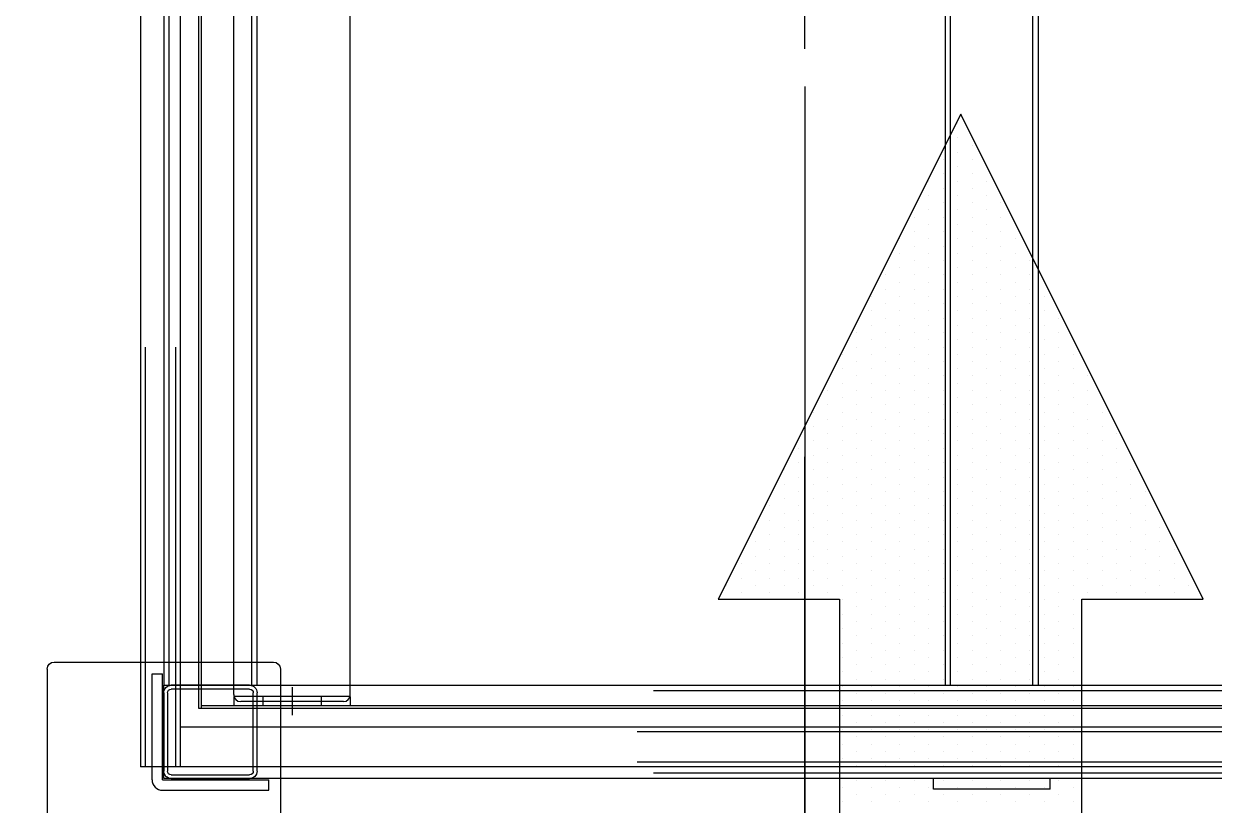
# Model space of a CAD drawing. Header units: millimetres. Extents: x 10462777 to 22643323, y 453826 to 1389191.
# Drawn here: x 11279376 to 11279886, y 584518 to 584853 of the extents above; entities that cross this region are included whole.
import ezdxf

# ---------------------------------------------------------------- set-up
doc = ezdxf.new("R2010")
doc.units = ezdxf.units.MM
doc.header["$LTSCALE"] = 200
doc.header["$MEASUREMENT"] = 0
for name, pattern in [('CENTER2', [1.125, 0.75, -0.125, 0.125, -0.125]), ('HIDDEN', [3.75, 2.5, -1.25]), ('PHANTOM', [2.5, 1.25, -0.25, 0.25, -0.25, 0.25, -0.25])]:
    doc.linetypes.add(name, pattern=pattern)
doc.layers.get('0').update_dxf_attribs({"linetype": 'CONTINUOUS'})
for name, color, linetype in [('4', 4, 'CONTINUOUS'), ('CL', 3, 'CONTINUOUS'), ('DV1_DEFAULT', 7, 'CONTINUOUS'), ('FRAME 050', 6, 'CONTINUOUS'), ('HIDDEN', 7, 'HIDDEN'), ('HL', 2, 'HIDDEN')]:
    doc.layers.add(name, color=color, linetype=linetype)
doc.layers.add('LAYOUT', color=8, linetype='CONTINUOUS', lineweight=25)

# ---------------------------------------------------------------- blocks, each defined once
blk = doc.blocks.new('A$C1068013E')
for p, q in [((0, 0), (-34.66, -69.32)), ((34.66, -69.32), (0, 0)), ((-34.66, -69.32), (-17.33, -69.32)), ((-17.33, -69.32), (-17.33, -115.53)), ((17.33, -115.53), (17.33, -69.32)), ((17.33, -69.32), (34.66, -69.32))]:
    blk.add_line(p, q)
at = {"color": 3}
for p, q in [((-0.44, -1.31), (-0.44, -1.31)), ((-0.44, -3.37), (-0.44, -3.37)), ((1.63, -4.4), (1.63, -4.4)), ((-2.5, -6.46), (-2.5, -6.46)), ((-0.44, -5.43), (-0.44, -5.43)), ((1.63, -6.46), (1.63, -6.46)), ((-0.44, -7.5), (-0.44, -7.5)), ((3.69, -7.5), (3.69, -7.5)), ((-4.56, -9.56), (-4.56, -9.56)), ((-2.5, -8.53), (-2.5, -8.53)), ((-0.44, -9.56), (-0.44, -9.56)), ((1.63, -8.53), (1.63, -8.53)), ((3.69, -9.56), (3.69, -9.56)), ((-4.56, -11.62), (-4.56, -11.62)), ((-2.5, -10.59), (-2.5, -10.59)), ((-0.44, -11.62), (-0.44, -11.62)), ((1.63, -10.59), (1.63, -10.59)), ((3.69, -11.62), (3.69, -11.62)), ((-2.5, -12.66), (-2.5, -12.66)), ((1.63, -12.66), (1.63, -12.66)), ((5.75, -12.66), (5.75, -12.66)), ((-6.63, -14.72), (-6.63, -14.72)), ((-4.56, -13.69), (-4.56, -13.69)), ((-2.5, -14.72), (-2.5, -14.72)), ((-0.44, -13.69), (-0.44, -13.69)), ((1.63, -14.72), (1.63, -14.72)), ((3.69, -13.69), (3.69, -13.69)), ((5.75, -14.72), (5.75, -14.72)), ((-6.63, -16.78), (-6.63, -16.78)), ((-4.56, -15.75), (-4.56, -15.75)), ((-2.5, -16.78), (-2.5, -16.78)), ((-0.44, -15.75), (-0.44, -15.75)), ((1.63, -16.78), (1.63, -16.78)), ((3.69, -15.75), (3.69, -15.75)), ((5.75, -16.78), (5.75, -16.78)), ((7.82, -15.75), (7.82, -15.75)), ((-8.69, -17.82), (-8.69, -17.82)), ((-4.56, -17.82), (-4.56, -17.82)), ((-0.44, -17.82), (-0.44, -17.82)), ((3.69, -17.82), (3.69, -17.82)), ((7.82, -17.82), (7.82, -17.82)), ((-8.69, -19.88), (-8.69, -19.88)), ((-6.63, -18.85), (-6.63, -18.85)), ((-4.56, -19.88), (-4.56, -19.88)), ((-2.5, -18.85), (-2.5, -18.85)), ((-0.44, -19.88), (-0.44, -19.88)), ((1.63, -18.85), (1.63, -18.85)), ((3.69, -19.88), (3.69, -19.88)), ((5.75, -18.85), (5.75, -18.85)), ((7.82, -19.88), (7.82, -19.88)), ((-8.69, -21.94), (-8.69, -21.94)), ((-6.63, -20.91), (-6.63, -20.91)), ((-4.56, -21.94), (-4.56, -21.94)), ((-2.5, -20.91), (-2.5, -20.91)), ((-0.44, -21.94), (-0.44, -21.94)), ((1.63, -20.91), (1.63, -20.91)), ((3.69, -21.94), (3.69, -21.94)), ((5.75, -20.91), (5.75, -20.91)), ((7.82, -21.94), (7.82, -21.94)), ((9.88, -20.91), (9.88, -20.91)), ((-10.76, -22.97), (-10.76, -22.97)), ((-6.63, -22.97), (-6.63, -22.97)), ((-2.5, -22.97), (-2.5, -22.97)), ((1.63, -22.97), (1.63, -22.97)), ((5.75, -22.97), (5.75, -22.97)), ((9.88, -22.97), (9.88, -22.97)), ((-10.76, -25.04), (-10.76, -25.04)), ((-8.69, -24.01), (-8.69, -24.01)), ((-6.63, -25.04), (-6.63, -25.04)), ((-4.56, -24.01), (-4.56, -24.01)), ((-2.5, -25.04), (-2.5, -25.04)), ((-0.44, -24.01), (-0.44, -24.01)), ((1.63, -25.04), (1.63, -25.04)), ((3.69, -24.01), (3.69, -24.01)), ((5.75, -25.04), (5.75, -25.04)), ((7.82, -24.01), (7.82, -24.01)), ((9.88, -25.04), (9.88, -25.04)), ((11.95, -24.01), (11.95, -24.01)), ((-12.82, -26.07), (-12.82, -26.07)), ((-10.76, -27.1), (-10.76, -27.1)), ((-8.69, -26.07), (-8.69, -26.07)), ((-6.63, -27.1), (-6.63, -27.1)), ((-4.56, -26.07), (-4.56, -26.07)), ((-2.5, -27.1), (-2.5, -27.1)), ((-0.44, -26.07), (-0.44, -26.07)), ((1.63, -27.1), (1.63, -27.1)), ((3.69, -26.07), (3.69, -26.07)), ((5.75, -27.1), (5.75, -27.1)), ((7.82, -26.07), (7.82, -26.07)), ((9.88, -27.1), (9.88, -27.1)), ((11.95, -26.07), (11.95, -26.07)), ((-12.82, -28.13), (-12.82, -28.13)), ((-8.69, -28.13), (-8.69, -28.13)), ((-4.56, -28.13), (-4.56, -28.13)), ((-0.44, -28.13), (-0.44, -28.13)), ((3.69, -28.13), (3.69, -28.13)), ((7.82, -28.13), (7.82, -28.13)), ((11.95, -28.13), (11.95, -28.13)), ((-12.82, -30.2), (-12.82, -30.2)), ((-10.76, -29.17), (-10.76, -29.17)), ((-8.69, -30.2), (-8.69, -30.2)), ((-6.63, -29.17), (-6.63, -29.17)), ((-4.56, -30.2), (-4.56, -30.2)), ((-2.5, -29.17), (-2.5, -29.17)), ((-0.44, -30.2), (-0.44, -30.2)), ((1.63, -29.17), (1.63, -29.17)), ((3.69, -30.2), (3.69, -30.2)), ((5.75, -29.17), (5.75, -29.17)), ((7.82, -30.2), (7.82, -30.2)), ((9.88, -29.17), (9.88, -29.17)), ((11.95, -30.2), (11.95, -30.2)), ((14.01, -29.17), (14.01, -29.17)), ((-14.88, -31.23), (-14.88, -31.23)), ((-12.82, -32.26), (-12.82, -32.26)), ((-10.76, -31.23), (-10.76, -31.23)), ((-8.69, -32.26), (-8.69, -32.26)), ((-6.63, -31.23), (-6.63, -31.23)), ((-4.56, -32.26), (-4.56, -32.26)), ((-2.5, -31.23), (-2.5, -31.23)), ((-0.44, -32.26), (-0.44, -32.26)), ((1.63, -31.23), (1.63, -31.23)), ((3.69, -32.26), (3.69, -32.26)), ((5.75, -31.23), (5.75, -31.23)), ((7.82, -32.26), (7.82, -32.26)), ((9.88, -31.23), (9.88, -31.23)), ((11.95, -32.26), (11.95, -32.26)), ((14.01, -31.23), (14.01, -31.23)), ((16.07, -32.26), (16.07, -32.26)), ((-14.88, -33.29), (-14.88, -33.29)), ((-10.76, -33.29), (-10.76, -33.29)), ((-6.63, -33.29), (-6.63, -33.29)), ((-2.5, -33.29), (-2.5, -33.29)), ((1.63, -33.29), (1.63, -33.29)), ((5.75, -33.29), (5.75, -33.29)), ((9.88, -33.29), (9.88, -33.29)), ((14.01, -33.29), (14.01, -33.29)), ((-16.95, -34.33), (-16.95, -34.33)), ((-14.88, -35.36), (-14.88, -35.36)), ((-12.82, -34.33), (-12.82, -34.33)), ((-10.76, -35.36), (-10.76, -35.36)), ((-8.69, -34.33), (-8.69, -34.33)), ((-6.63, -35.36), (-6.63, -35.36)), ((-4.56, -34.33), (-4.56, -34.33)), ((-2.5, -35.36), (-2.5, -35.36)), ((-0.44, -34.33), (-0.44, -34.33)), ((1.63, -35.36), (1.63, -35.36)), ((3.69, -34.33), (3.69, -34.33)), ((5.75, -35.36), (5.75, -35.36)), ((7.82, -34.33), (7.82, -34.33)), ((9.88, -35.36), (9.88, -35.36)), ((11.95, -34.33), (11.95, -34.33)), ((14.01, -35.36), (14.01, -35.36)), ((16.07, -34.33), (16.07, -34.33)), ((-16.95, -36.39), (-16.95, -36.39)), ((-14.88, -37.42), (-14.88, -37.42)), ((-12.82, -36.39), (-12.82, -36.39)), ((-10.76, -37.42), (-10.76, -37.42)), ((-8.69, -36.39), (-8.69, -36.39)), ((-6.63, -37.42), (-6.63, -37.42)), ((-4.56, -36.39), (-4.56, -36.39)), ((-2.5, -37.42), (-2.5, -37.42)), ((-0.44, -36.39), (-0.44, -36.39)), ((1.63, -37.42), (1.63, -37.42)), ((3.69, -36.39), (3.69, -36.39)), ((5.75, -37.42), (5.75, -37.42)), ((7.82, -36.39), (7.82, -36.39)), ((9.88, -37.42), (9.88, -37.42)), ((11.95, -36.39), (11.95, -36.39)), ((14.01, -37.42), (14.01, -37.42)), ((16.07, -36.39), (16.07, -36.39)), ((18.14, -37.42), (18.14, -37.42)), ((-16.95, -38.45), (-16.95, -38.45)), ((-12.82, -38.45), (-12.82, -38.45)), ((-8.69, -38.45), (-8.69, -38.45)), ((-4.56, -38.45), (-4.56, -38.45)), ((-0.44, -38.45), (-0.44, -38.45)), ((3.69, -38.45), (3.69, -38.45)), ((7.82, -38.45), (7.82, -38.45)), ((11.95, -38.45), (11.95, -38.45)), ((16.07, -38.45), (16.07, -38.45)), ((-19.01, -39.48), (-19.01, -39.48)), ((-16.95, -40.52), (-16.95, -40.52)), ((-14.88, -39.48), (-14.88, -39.48)), ((-12.82, -40.52), (-12.82, -40.52)), ((-10.76, -39.48), (-10.76, -39.48)), ((-8.69, -40.52), (-8.69, -40.52)), ((-6.63, -39.48), (-6.63, -39.48)), ((-4.56, -40.52), (-4.56, -40.52)), ((-2.5, -39.48), (-2.5, -39.48)), ((-0.44, -40.52), (-0.44, -40.52)), ((1.63, -39.48), (1.63, -39.48)), ((3.69, -40.52), (3.69, -40.52)), ((5.75, -39.48), (5.75, -39.48)), ((7.82, -40.52), (7.82, -40.52)), ((9.88, -39.48), (9.88, -39.48)), ((11.95, -40.52), (11.95, -40.52)), ((14.01, -39.48), (14.01, -39.48)), ((16.07, -40.52), (16.07, -40.52)), ((18.14, -39.48), (18.14, -39.48)), ((20.2, -40.52), (20.2, -40.52)), ((-19.01, -41.55), (-19.01, -41.55)), ((-14.88, -41.55), (-14.88, -41.55)), ((-10.76, -41.55), (-10.76, -41.55)), ((-6.63, -41.55), (-6.63, -41.55)), ((-2.5, -41.55), (-2.5, -41.55)), ((1.63, -41.55), (1.63, -41.55)), ((5.75, -41.55), (5.75, -41.55)), ((9.88, -41.55), (9.88, -41.55)), ((14.01, -41.55), (14.01, -41.55)), ((18.14, -41.55), (18.14, -41.55)), ((-21.07, -42.58), (-21.07, -42.58)), ((-19.01, -43.61), (-19.01, -43.61)), ((-16.95, -42.58), (-16.95, -42.58)), ((-14.88, -43.61), (-14.88, -43.61)), ((-12.82, -42.58), (-12.82, -42.58)), ((-10.76, -43.61), (-10.76, -43.61)), ((-8.69, -42.58), (-8.69, -42.58)), ((-6.63, -43.61), (-6.63, -43.61)), ((-4.56, -42.58), (-4.56, -42.58)), ((-2.5, -43.61), (-2.5, -43.61)), ((-0.44, -42.58), (-0.44, -42.58)), ((1.63, -43.61), (1.63, -43.61)), ((3.69, -42.58), (3.69, -42.58)), ((5.75, -43.61), (5.75, -43.61)), ((7.82, -42.58), (7.82, -42.58)), ((9.88, -43.61), (9.88, -43.61)), ((11.95, -42.58), (11.95, -42.58)), ((14.01, -43.61), (14.01, -43.61)), ((16.07, -42.58), (16.07, -42.58)), ((18.14, -43.61), (18.14, -43.61)), ((20.2, -42.58), (20.2, -42.58)), ((-21.07, -44.64), (-21.07, -44.64)), ((-19.01, -45.68), (-19.01, -45.68)), ((-16.95, -44.64), (-16.95, -44.64)), ((-14.88, -45.68), (-14.88, -45.68)), ((-12.82, -44.64), (-12.82, -44.64)), ((-10.76, -45.68), (-10.76, -45.68)), ((-8.69, -44.64), (-8.69, -44.64)), ((-6.63, -45.68), (-6.63, -45.68)), ((-4.56, -44.64), (-4.56, -44.64)), ((-2.5, -45.68), (-2.5, -45.68)), ((-0.44, -44.64), (-0.44, -44.64)), ((1.63, -45.68), (1.63, -45.68)), ((3.69, -44.64), (3.69, -44.64)), ((5.75, -45.68), (5.75, -45.68)), ((7.82, -44.64), (7.82, -44.64)), ((9.88, -45.68), (9.88, -45.68)), ((11.95, -44.64), (11.95, -44.64)), ((14.01, -45.68), (14.01, -45.68)), ((16.07, -44.64), (16.07, -44.64)), ((18.14, -45.68), (18.14, -45.68)), ((20.2, -44.64), (20.2, -44.64)), ((22.26, -45.68), (22.26, -45.68)), ((-21.07, -46.71), (-21.07, -46.71)), ((-16.95, -46.71), (-16.95, -46.71)), ((-12.82, -46.71), (-12.82, -46.71)), ((-8.69, -46.71), (-8.69, -46.71)), ((-4.56, -46.71), (-4.56, -46.71)), ((-0.44, -46.71), (-0.44, -46.71)), ((3.69, -46.71), (3.69, -46.71)), ((7.82, -46.71), (7.82, -46.71)), ((11.95, -46.71), (11.95, -46.71)), ((16.07, -46.71), (16.07, -46.71)), ((20.2, -46.71), (20.2, -46.71)), ((-23.14, -47.74), (-23.14, -47.74)), ((-21.07, -48.77), (-21.07, -48.77)), ((-19.01, -47.74), (-19.01, -47.74)), ((-16.95, -48.77), (-16.95, -48.77)), ((-14.88, -47.74), (-14.88, -47.74)), ((-12.82, -48.77), (-12.82, -48.77)), ((-10.76, -47.74), (-10.76, -47.74)), ((-8.69, -48.77), (-8.69, -48.77)), ((-6.63, -47.74), (-6.63, -47.74)), ((-4.56, -48.77), (-4.56, -48.77)), ((-2.5, -47.74), (-2.5, -47.74)), ((-0.44, -48.77), (-0.44, -48.77)), ((1.63, -47.74), (1.63, -47.74)), ((3.69, -48.77), (3.69, -48.77)), ((5.75, -47.74), (5.75, -47.74)), ((7.82, -48.77), (7.82, -48.77)), ((9.88, -47.74), (9.88, -47.74)), ((11.95, -48.77), (11.95, -48.77)), ((14.01, -47.74), (14.01, -47.74)), ((16.07, -48.77), (16.07, -48.77)), ((18.14, -47.74), (18.14, -47.74)), ((20.2, -48.77), (20.2, -48.77)), ((22.26, -47.74), (22.26, -47.74)), ((24.33, -48.77), (24.33, -48.77)), ((-25.2, -50.84), (-25.2, -50.84)), ((-23.14, -49.8), (-23.14, -49.8)), ((-21.07, -50.84), (-21.07, -50.84)), ((-19.01, -49.8), (-19.01, -49.8)), ((-16.95, -50.84), (-16.95, -50.84)), ((-14.88, -49.8), (-14.88, -49.8)), ((-12.82, -50.84), (-12.82, -50.84)), ((-10.76, -49.8), (-10.76, -49.8)), ((-8.69, -50.84), (-8.69, -50.84)), ((-6.63, -49.8), (-6.63, -49.8)), ((-4.56, -50.84), (-4.56, -50.84)), ((-2.5, -49.8), (-2.5, -49.8)), ((-0.44, -50.84), (-0.44, -50.84)), ((1.63, -49.8), (1.63, -49.8)), ((3.69, -50.84), (3.69, -50.84)), ((5.75, -49.8), (5.75, -49.8)), ((7.82, -50.84), (7.82, -50.84)), ((9.88, -49.8), (9.88, -49.8)), ((11.95, -50.84), (11.95, -50.84)), ((14.01, -49.8), (14.01, -49.8)), ((16.07, -50.84), (16.07, -50.84)), ((18.14, -49.8), (18.14, -49.8)), ((20.2, -50.84), (20.2, -50.84)), ((22.26, -49.8), (22.26, -49.8)), ((24.33, -50.84), (24.33, -50.84)), ((-23.14, -51.87), (-23.14, -51.87)), ((-19.01, -51.87), (-19.01, -51.87)), ((-14.88, -51.87), (-14.88, -51.87)), ((-10.76, -51.87), (-10.76, -51.87)), ((-6.63, -51.87), (-6.63, -51.87)), ((-2.5, -51.87), (-2.5, -51.87)), ((1.63, -51.87), (1.63, -51.87)), ((5.75, -51.87), (5.75, -51.87)), ((9.88, -51.87), (9.88, -51.87)), ((14.01, -51.87), (14.01, -51.87)), ((18.14, -51.87), (18.14, -51.87)), ((22.26, -51.87), (22.26, -51.87)), ((-25.2, -52.9), (-25.2, -52.9)), ((-23.14, -53.93), (-23.14, -53.93)), ((-21.07, -52.9), (-21.07, -52.9)), ((-19.01, -53.93), (-19.01, -53.93)), ((-16.95, -52.9), (-16.95, -52.9)), ((-14.88, -53.93), (-14.88, -53.93)), ((-12.82, -52.9), (-12.82, -52.9)), ((-10.76, -53.93), (-10.76, -53.93)), ((-8.69, -52.9), (-8.69, -52.9)), ((-6.63, -53.93), (-6.63, -53.93)), ((-4.56, -52.9), (-4.56, -52.9)), ((-2.5, -53.93), (-2.5, -53.93)), ((-0.44, -52.9), (-0.44, -52.9)), ((1.63, -53.93), (1.63, -53.93)), ((3.69, -52.9), (3.69, -52.9)), ((5.75, -53.93), (5.75, -53.93)), ((7.82, -52.9), (7.82, -52.9)), ((9.88, -53.93), (9.88, -53.93)), ((11.95, -52.9), (11.95, -52.9)), ((14.01, -53.93), (14.01, -53.93)), ((16.07, -52.9), (16.07, -52.9)), ((18.14, -53.93), (18.14, -53.93)), ((20.2, -52.9), (20.2, -52.9)), ((22.26, -53.93), (22.26, -53.93)), ((24.33, -52.9), (24.33, -52.9)), ((26.39, -53.93), (26.39, -53.93)), ((-27.27, -55.99), (-27.27, -55.99)), ((-25.2, -54.96), (-25.2, -54.96)), ((-23.14, -55.99), (-23.14, -55.99)), ((-21.07, -54.96), (-21.07, -54.96)), ((-19.01, -55.99), (-19.01, -55.99)), ((-16.95, -54.96), (-16.95, -54.96)), ((-14.88, -55.99), (-14.88, -55.99)), ((-12.82, -54.96), (-12.82, -54.96)), ((-10.76, -55.99), (-10.76, -55.99)), ((-8.69, -54.96), (-8.69, -54.96)), ((-6.63, -55.99), (-6.63, -55.99)), ((-4.56, -54.96), (-4.56, -54.96)), ((-2.5, -55.99), (-2.5, -55.99)), ((-0.44, -54.96), (-0.44, -54.96)), ((1.63, -55.99), (1.63, -55.99)), ((3.69, -54.96), (3.69, -54.96)), ((5.75, -55.99), (5.75, -55.99)), ((7.82, -54.96), (7.82, -54.96)), ((9.88, -55.99), (9.88, -55.99)), ((11.95, -54.96), (11.95, -54.96)), ((14.01, -55.99), (14.01, -55.99)), ((16.07, -54.96), (16.07, -54.96)), ((18.14, -55.99), (18.14, -55.99)), ((20.2, -54.96), (20.2, -54.96)), ((22.26, -55.99), (22.26, -55.99)), ((24.33, -54.96), (24.33, -54.96)), ((26.39, -55.99), (26.39, -55.99)), ((-25.2, -57.03), (-25.2, -57.03)), ((-21.07, -57.03), (-21.07, -57.03)), ((-16.95, -57.03), (-16.95, -57.03)), ((-12.82, -57.03), (-12.82, -57.03)), ((-8.69, -57.03), (-8.69, -57.03)), ((-4.56, -57.03), (-4.56, -57.03)), ((-0.44, -57.03), (-0.44, -57.03)), ((3.69, -57.03), (3.69, -57.03)), ((7.82, -57.03), (7.82, -57.03)), ((11.95, -57.03), (11.95, -57.03)), ((16.07, -57.03), (16.07, -57.03)), ((20.2, -57.03), (20.2, -57.03)), ((24.33, -57.03), (24.33, -57.03)), ((28.46, -57.03), (28.46, -57.03)), ((-29.33, -59.09), (-29.33, -59.09)), ((-27.27, -58.06), (-27.27, -58.06)), ((-25.2, -59.09), (-25.2, -59.09)), ((-23.14, -58.06), (-23.14, -58.06)), ((-21.07, -59.09), (-21.07, -59.09)), ((-19.01, -58.06), (-19.01, -58.06)), ((-16.95, -59.09), (-16.95, -59.09)), ((-14.88, -58.06), (-14.88, -58.06)), ((-12.82, -59.09), (-12.82, -59.09)), ((-10.76, -58.06), (-10.76, -58.06)), ((-8.69, -59.09), (-8.69, -59.09)), ((-6.63, -58.06), (-6.63, -58.06)), ((-4.56, -59.09), (-4.56, -59.09)), ((-2.5, -58.06), (-2.5, -58.06)), ((-0.44, -59.09), (-0.44, -59.09)), ((1.63, -58.06), (1.63, -58.06)), ((3.69, -59.09), (3.69, -59.09)), ((5.75, -58.06), (5.75, -58.06)), ((7.82, -59.09), (7.82, -59.09)), ((9.88, -58.06), (9.88, -58.06)), ((11.95, -59.09), (11.95, -59.09)), ((14.01, -58.06), (14.01, -58.06)), ((16.07, -59.09), (16.07, -59.09)), ((18.14, -58.06), (18.14, -58.06)), ((20.2, -59.09), (20.2, -59.09)), ((22.26, -58.06), (22.26, -58.06)), ((24.33, -59.09), (24.33, -59.09)), ((26.39, -58.06), (26.39, -58.06)), ((28.46, -59.09), (28.46, -59.09)), ((-29.33, -61.15), (-29.33, -61.15)), ((-27.27, -60.12), (-27.27, -60.12)), ((-25.2, -61.15), (-25.2, -61.15)), ((-23.14, -60.12), (-23.14, -60.12)), ((-21.07, -61.15), (-21.07, -61.15)), ((-19.01, -60.12), (-19.01, -60.12)), ((-16.95, -61.15), (-16.95, -61.15)), ((-14.88, -60.12), (-14.88, -60.12)), ((-12.82, -61.15), (-12.82, -61.15)), ((-10.76, -60.12), (-10.76, -60.12)), ((-8.69, -61.15), (-8.69, -61.15)), ((-6.63, -60.12), (-6.63, -60.12)), ((-4.56, -61.15), (-4.56, -61.15)), ((-2.5, -60.12), (-2.5, -60.12)), ((-0.44, -61.15), (-0.44, -61.15)), ((1.63, -60.12), (1.63, -60.12)), ((3.69, -61.15), (3.69, -61.15)), ((5.75, -60.12), (5.75, -60.12)), ((7.82, -61.15), (7.82, -61.15)), ((9.88, -60.12), (9.88, -60.12)), ((11.95, -61.15), (11.95, -61.15)), ((14.01, -60.12), (14.01, -60.12)), ((16.07, -61.15), (16.07, -61.15)), ((18.14, -60.12), (18.14, -60.12)), ((20.2, -61.15), (20.2, -61.15)), ((22.26, -60.12), (22.26, -60.12)), ((24.33, -61.15), (24.33, -61.15)), ((26.39, -60.12), (26.39, -60.12)), ((28.46, -61.15), (28.46, -61.15)), ((-27.27, -62.19), (-27.27, -62.19)), ((-23.14, -62.19), (-23.14, -62.19)), ((-19.01, -62.19), (-19.01, -62.19)), ((-14.88, -62.19), (-14.88, -62.19)), ((-10.76, -62.19), (-10.76, -62.19)), ((-6.63, -62.19), (-6.63, -62.19)), ((-2.5, -62.19), (-2.5, -62.19)), ((1.63, -62.19), (1.63, -62.19)), ((5.75, -62.19), (5.75, -62.19)), ((9.88, -62.19), (9.88, -62.19)), ((14.01, -62.19), (14.01, -62.19)), ((18.14, -62.19), (18.14, -62.19)), ((22.26, -62.19), (22.26, -62.19)), ((26.39, -62.19), (26.39, -62.19)), ((30.52, -62.19), (30.52, -62.19)), ((-31.39, -64.25), (-31.39, -64.25)), ((-29.33, -63.22), (-29.33, -63.22)), ((-27.27, -64.25), (-27.27, -64.25)), ((-25.2, -63.22), (-25.2, -63.22)), ((-23.14, -64.25), (-23.14, -64.25)), ((-21.07, -63.22), (-21.07, -63.22)), ((-19.01, -64.25), (-19.01, -64.25)), ((-16.95, -63.22), (-16.95, -63.22)), ((-14.88, -64.25), (-14.88, -64.25)), ((-12.82, -63.22), (-12.82, -63.22)), ((-10.76, -64.25), (-10.76, -64.25)), ((-8.69, -63.22), (-8.69, -63.22)), ((-6.63, -64.25), (-6.63, -64.25)), ((-4.56, -63.22), (-4.56, -63.22)), ((-2.5, -64.25), (-2.5, -64.25)), ((-0.44, -63.22), (-0.44, -63.22)), ((1.63, -64.25), (1.63, -64.25)), ((3.69, -63.22), (3.69, -63.22)), ((5.75, -64.25), (5.75, -64.25)), ((7.82, -63.22), (7.82, -63.22)), ((9.88, -64.25), (9.88, -64.25)), ((11.95, -63.22), (11.95, -63.22)), ((14.01, -64.25), (14.01, -64.25)), ((16.07, -63.22), (16.07, -63.22)), ((18.14, -64.25), (18.14, -64.25)), ((20.2, -63.22), (20.2, -63.22)), ((22.26, -64.25), (22.26, -64.25)), ((24.33, -63.22), (24.33, -63.22)), ((26.39, -64.25), (26.39, -64.25)), ((28.46, -63.22), (28.46, -63.22)), ((30.52, -64.25), (30.52, -64.25)), ((-31.39, -66.31), (-31.39, -66.31)), ((-29.33, -65.28), (-29.33, -65.28)), ((-27.27, -66.31), (-27.27, -66.31)), ((-25.2, -65.28), (-25.2, -65.28)), ((-23.14, -66.31), (-23.14, -66.31)), ((-21.07, -65.28), (-21.07, -65.28)), ((-19.01, -66.31), (-19.01, -66.31)), ((-16.95, -65.28), (-16.95, -65.28)), ((-14.88, -66.31), (-14.88, -66.31)), ((-12.82, -65.28), (-12.82, -65.28)), ((-10.76, -66.31), (-10.76, -66.31)), ((-8.69, -65.28), (-8.69, -65.28)), ((-6.63, -66.31), (-6.63, -66.31)), ((-4.56, -65.28), (-4.56, -65.28)), ((-2.5, -66.31), (-2.5, -66.31)), ((-0.44, -65.28), (-0.44, -65.28)), ((1.63, -66.31), (1.63, -66.31)), ((3.69, -65.28), (3.69, -65.28)), ((5.75, -66.31), (5.75, -66.31)), ((7.82, -65.28), (7.82, -65.28)), ((9.88, -66.31), (9.88, -66.31)), ((11.95, -65.28), (11.95, -65.28)), ((14.01, -66.31), (14.01, -66.31)), ((16.07, -65.28), (16.07, -65.28)), ((18.14, -66.31), (18.14, -66.31)), ((20.2, -65.28), (20.2, -65.28)), ((22.26, -66.31), (22.26, -66.31)), ((24.33, -65.28), (24.33, -65.28)), ((26.39, -66.31), (26.39, -66.31)), ((28.46, -65.28), (28.46, -65.28)), ((30.52, -66.31), (30.52, -66.31)), ((32.58, -65.28), (32.58, -65.28)), ((-33.46, -67.35), (-33.46, -67.35)), ((-29.33, -67.35), (-29.33, -67.35)), ((-25.2, -67.35), (-25.2, -67.35)), ((-21.07, -67.35), (-21.07, -67.35)), ((-16.95, -67.35), (-16.95, -67.35)), ((-12.82, -67.35), (-12.82, -67.35)), ((-8.69, -67.35), (-8.69, -67.35)), ((-4.56, -67.35), (-4.56, -67.35)), ((-0.44, -67.35), (-0.44, -67.35)), ((3.69, -67.35), (3.69, -67.35)), ((7.82, -67.35), (7.82, -67.35)), ((11.95, -67.35), (11.95, -67.35)), ((16.07, -67.35), (16.07, -67.35)), ((20.2, -67.35), (20.2, -67.35)), ((24.33, -67.35), (24.33, -67.35)), ((28.46, -67.35), (28.46, -67.35)), ((32.58, -67.35), (32.58, -67.35)), ((-31.39, -68.38), (-31.39, -68.38)), ((-27.27, -68.38), (-27.27, -68.38)), ((-23.14, -68.38), (-23.14, -68.38)), ((-19.01, -68.38), (-19.01, -68.38)), ((-16.95, -69.41), (-16.95, -69.41)), ((-14.88, -68.38), (-14.88, -68.38)), ((-12.82, -69.41), (-12.82, -69.41)), ((-10.76, -68.38), (-10.76, -68.38)), ((-8.69, -69.41), (-8.69, -69.41)), ((-6.63, -68.38), (-6.63, -68.38)), ((-4.56, -69.41), (-4.56, -69.41)), ((-2.5, -68.38), (-2.5, -68.38)), ((-0.44, -69.41), (-0.44, -69.41)), ((1.63, -68.38), (1.63, -68.38)), ((3.69, -69.41), (3.69, -69.41)), ((5.75, -68.38), (5.75, -68.38)), ((7.82, -69.41), (7.82, -69.41)), ((9.88, -68.38), (9.88, -68.38)), ((11.95, -69.41), (11.95, -69.41)), ((14.01, -68.38), (14.01, -68.38)), ((16.07, -69.41), (16.07, -69.41)), ((18.14, -68.38), (18.14, -68.38)), ((22.26, -68.38), (22.26, -68.38)), ((26.39, -68.38), (26.39, -68.38)), ((30.52, -68.38), (30.52, -68.38)), ((-14.88, -70.44), (-14.88, -70.44)), ((-10.76, -70.44), (-10.76, -70.44)), ((-6.63, -70.44), (-6.63, -70.44)), ((-2.5, -70.44), (-2.5, -70.44)), ((1.63, -70.44), (1.63, -70.44)), ((5.75, -70.44), (5.75, -70.44)), ((9.88, -70.44), (9.88, -70.44)), ((14.01, -70.44), (14.01, -70.44)), ((-16.95, -71.47), (-16.95, -71.47)), ((-14.88, -72.5), (-14.88, -72.5)), ((-12.82, -71.47), (-12.82, -71.47)), ((-10.76, -72.5), (-10.76, -72.5)), ((-8.69, -71.47), (-8.69, -71.47)), ((-6.63, -72.5), (-6.63, -72.5)), ((-4.56, -71.47), (-4.56, -71.47)), ((-2.5, -72.5), (-2.5, -72.5)), ((-0.44, -71.47), (-0.44, -71.47)), ((1.63, -72.5), (1.63, -72.5)), ((3.69, -71.47), (3.69, -71.47)), ((5.75, -72.5), (5.75, -72.5)), ((7.82, -71.47), (7.82, -71.47)), ((9.88, -72.5), (9.88, -72.5)), ((11.95, -71.47), (11.95, -71.47)), ((14.01, -72.5), (14.01, -72.5)), ((16.07, -71.47), (16.07, -71.47)), ((-16.95, -73.54), (-16.95, -73.54)), ((-14.88, -74.57), (-14.88, -74.57)), ((-12.82, -73.54), (-12.82, -73.54)), ((-10.76, -74.57), (-10.76, -74.57)), ((-8.69, -73.54), (-8.69, -73.54)), ((-6.63, -74.57), (-6.63, -74.57)), ((-4.56, -73.54), (-4.56, -73.54)), ((-2.5, -74.57), (-2.5, -74.57)), ((-0.44, -73.54), (-0.44, -73.54)), ((1.63, -74.57), (1.63, -74.57)), ((3.69, -73.54), (3.69, -73.54)), ((5.75, -74.57), (5.75, -74.57)), ((7.82, -73.54), (7.82, -73.54)), ((9.88, -74.57), (9.88, -74.57)), ((11.95, -73.54), (11.95, -73.54)), ((14.01, -74.57), (14.01, -74.57)), ((16.07, -73.54), (16.07, -73.54)), ((-16.95, -75.6), (-16.95, -75.6)), ((-12.82, -75.6), (-12.82, -75.6)), ((-8.69, -75.6), (-8.69, -75.6)), ((-4.56, -75.6), (-4.56, -75.6)), ((-0.44, -75.6), (-0.44, -75.6)), ((3.69, -75.6), (3.69, -75.6)), ((7.82, -75.6), (7.82, -75.6)), ((11.95, -75.6), (11.95, -75.6)), ((16.07, -75.6), (16.07, -75.6)), ((-16.95, -77.66), (-16.95, -77.66)), ((-14.88, -76.63), (-14.88, -76.63)), ((-12.82, -77.66), (-12.82, -77.66)), ((-10.76, -76.63), (-10.76, -76.63)), ((-8.69, -77.66), (-8.69, -77.66)), ((-6.63, -76.63), (-6.63, -76.63)), ((-4.56, -77.66), (-4.56, -77.66)), ((-2.5, -76.63), (-2.5, -76.63)), ((-0.44, -77.66), (-0.44, -77.66)), ((1.63, -76.63), (1.63, -76.63)), ((3.69, -77.66), (3.69, -77.66)), ((5.75, -76.63), (5.75, -76.63)), ((7.82, -77.66), (7.82, -77.66)), ((9.88, -76.63), (9.88, -76.63)), ((11.95, -77.66), (11.95, -77.66)), ((14.01, -76.63), (14.01, -76.63)), ((16.07, -77.66), (16.07, -77.66)), ((-16.95, -79.73), (-16.95, -79.73)), ((-14.88, -78.7), (-14.88, -78.7)), ((-12.82, -79.73), (-12.82, -79.73)), ((-10.76, -78.7), (-10.76, -78.7)), ((-8.69, -79.73), (-8.69, -79.73)), ((-6.63, -78.7), (-6.63, -78.7)), ((-4.56, -79.73), (-4.56, -79.73)), ((-2.5, -78.7), (-2.5, -78.7)), ((-0.44, -79.73), (-0.44, -79.73)), ((1.63, -78.7), (1.63, -78.7)), ((3.69, -79.73), (3.69, -79.73)), ((5.75, -78.7), (5.75, -78.7)), ((7.82, -79.73), (7.82, -79.73)), ((9.88, -78.7), (9.88, -78.7)), ((11.95, -79.73), (11.95, -79.73)), ((14.01, -78.7), (14.01, -78.7)), ((16.07, -79.73), (16.07, -79.73)), ((-14.88, -80.76), (-14.88, -80.76)), ((-10.76, -80.76), (-10.76, -80.76)), ((-6.63, -80.76), (-6.63, -80.76)), ((-2.5, -80.76), (-2.5, -80.76)), ((1.63, -80.76), (1.63, -80.76)), ((5.75, -80.76), (5.75, -80.76)), ((9.88, -80.76), (9.88, -80.76)), ((14.01, -80.76), (14.01, -80.76)), ((-16.95, -81.79), (-16.95, -81.79)), ((-14.88, -82.82), (-14.88, -82.82)), ((-12.82, -81.79), (-12.82, -81.79)), ((-10.76, -82.82), (-10.76, -82.82)), ((-8.69, -81.79), (-8.69, -81.79)), ((-6.63, -82.82), (-6.63, -82.82)), ((-4.56, -81.79), (-4.56, -81.79)), ((-2.5, -82.82), (-2.5, -82.82)), ((-0.44, -81.79), (-0.44, -81.79)), ((1.63, -82.82), (1.63, -82.82)), ((3.69, -81.79), (3.69, -81.79)), ((5.75, -82.82), (5.75, -82.82)), ((7.82, -81.79), (7.82, -81.79)), ((9.88, -82.82), (9.88, -82.82)), ((11.95, -81.79), (11.95, -81.79)), ((14.01, -82.82), (14.01, -82.82)), ((16.07, -81.79), (16.07, -81.79)), ((-16.95, -83.86), (-16.95, -83.86)), ((-14.88, -84.89), (-14.88, -84.89)), ((-12.82, -83.86), (-12.82, -83.86)), ((-10.76, -84.89), (-10.76, -84.89)), ((-8.69, -83.86), (-8.69, -83.86)), ((-6.63, -84.89), (-6.63, -84.89)), ((-4.56, -83.86), (-4.56, -83.86)), ((-2.5, -84.89), (-2.5, -84.89)), ((-0.44, -83.86), (-0.44, -83.86)), ((1.63, -84.89), (1.63, -84.89)), ((3.69, -83.86), (3.69, -83.86)), ((5.75, -84.89), (5.75, -84.89)), ((7.82, -83.86), (7.82, -83.86)), ((9.88, -84.89), (9.88, -84.89)), ((11.95, -83.86), (11.95, -83.86)), ((14.01, -84.89), (14.01, -84.89)), ((16.07, -83.86), (16.07, -83.86)), ((-16.95, -85.92), (-16.95, -85.92)), ((-12.82, -85.92), (-12.82, -85.92)), ((-8.69, -85.92), (-8.69, -85.92)), ((-4.56, -85.92), (-4.56, -85.92)), ((-0.44, -85.92), (-0.44, -85.92)), ((3.69, -85.92), (3.69, -85.92)), ((7.82, -85.92), (7.82, -85.92)), ((11.95, -85.92), (11.95, -85.92)), ((16.07, -85.92), (16.07, -85.92)), ((-16.95, -87.98), (-16.95, -87.98)), ((-14.88, -86.95), (-14.88, -86.95)), ((-12.82, -87.98), (-12.82, -87.98)), ((-10.76, -86.95), (-10.76, -86.95)), ((-8.69, -87.98), (-8.69, -87.98)), ((-6.63, -86.95), (-6.63, -86.95)), ((-4.56, -87.98), (-4.56, -87.98)), ((-2.5, -86.95), (-2.5, -86.95)), ((-0.44, -87.98), (-0.44, -87.98)), ((1.63, -86.95), (1.63, -86.95)), ((3.69, -87.98), (3.69, -87.98)), ((5.75, -86.95), (5.75, -86.95)), ((7.82, -87.98), (7.82, -87.98)), ((9.88, -86.95), (9.88, -86.95)), ((11.95, -87.98), (11.95, -87.98)), ((14.01, -86.95), (14.01, -86.95)), ((16.07, -87.98), (16.07, -87.98)), ((-16.95, -90.05), (-16.95, -90.05)), ((-14.88, -89.01), (-14.88, -89.01)), ((-12.82, -90.05), (-12.82, -90.05)), ((-10.76, -89.01), (-10.76, -89.01)), ((-8.69, -90.05), (-8.69, -90.05)), ((-6.63, -89.01), (-6.63, -89.01)), ((-4.56, -90.05), (-4.56, -90.05)), ((-2.5, -89.01), (-2.5, -89.01)), ((-0.44, -90.05), (-0.44, -90.05)), ((1.63, -89.01), (1.63, -89.01)), ((3.69, -90.05), (3.69, -90.05)), ((5.75, -89.01), (5.75, -89.01)), ((7.82, -90.05), (7.82, -90.05)), ((9.88, -89.01), (9.88, -89.01)), ((11.95, -90.05), (11.95, -90.05)), ((14.01, -89.01), (14.01, -89.01)), ((16.07, -90.05), (16.07, -90.05)), ((-14.88, -91.08), (-14.88, -91.08)), ((-10.76, -91.08), (-10.76, -91.08)), ((-6.63, -91.08), (-6.63, -91.08)), ((-2.5, -91.08), (-2.5, -91.08)), ((1.63, -91.08), (1.63, -91.08)), ((5.75, -91.08), (5.75, -91.08)), ((9.88, -91.08), (9.88, -91.08)), ((14.01, -91.08), (14.01, -91.08)), ((-16.95, -92.11), (-16.95, -92.11)), ((-14.88, -93.14), (-14.88, -93.14)), ((-12.82, -92.11), (-12.82, -92.11)), ((-10.76, -93.14), (-10.76, -93.14)), ((-8.69, -92.11), (-8.69, -92.11)), ((-6.63, -93.14), (-6.63, -93.14)), ((-4.56, -92.11), (-4.56, -92.11)), ((-2.5, -93.14), (-2.5, -93.14)), ((-0.44, -92.11), (-0.44, -92.11)), ((1.63, -93.14), (1.63, -93.14)), ((3.69, -92.11), (3.69, -92.11)), ((5.75, -93.14), (5.75, -93.14)), ((7.82, -92.11), (7.82, -92.11)), ((9.88, -93.14), (9.88, -93.14)), ((11.95, -92.11), (11.95, -92.11)), ((14.01, -93.14), (14.01, -93.14)), ((16.07, -92.11), (16.07, -92.11)), ((-16.95, -94.17), (-16.95, -94.17)), ((-14.88, -95.21), (-14.88, -95.21)), ((-12.82, -94.17), (-12.82, -94.17)), ((-10.76, -95.21), (-10.76, -95.21)), ((-8.69, -94.17), (-8.69, -94.17)), ((-6.63, -95.21), (-6.63, -95.21)), ((-4.56, -94.17), (-4.56, -94.17)), ((-2.5, -95.21), (-2.5, -95.21)), ((-0.44, -94.17), (-0.44, -94.17)), ((1.63, -95.21), (1.63, -95.21)), ((3.69, -94.17), (3.69, -94.17)), ((5.75, -95.21), (5.75, -95.21)), ((7.82, -94.17), (7.82, -94.17)), ((9.88, -95.21), (9.88, -95.21)), ((11.95, -94.17), (11.95, -94.17)), ((14.01, -95.21), (14.01, -95.21)), ((16.07, -94.17), (16.07, -94.17)), ((-16.95, -96.24), (-16.95, -96.24)), ((-12.82, -96.24), (-12.82, -96.24)), ((-8.69, -96.24), (-8.69, -96.24)), ((-4.56, -96.24), (-4.56, -96.24)), ((-0.44, -96.24), (-0.44, -96.24)), ((3.69, -96.24), (3.69, -96.24)), ((7.82, -96.24), (7.82, -96.24)), ((11.95, -96.24), (11.95, -96.24)), ((16.07, -96.24), (16.07, -96.24)), ((-16.95, -98.3), (-16.95, -98.3)), ((-14.88, -97.27), (-14.88, -97.27)), ((-12.82, -98.3), (-12.82, -98.3)), ((-10.76, -97.27), (-10.76, -97.27)), ((-8.69, -98.3), (-8.69, -98.3)), ((-6.63, -97.27), (-6.63, -97.27)), ((-4.56, -98.3), (-4.56, -98.3)), ((-2.5, -97.27), (-2.5, -97.27)), ((-0.44, -98.3), (-0.44, -98.3)), ((1.63, -97.27), (1.63, -97.27)), ((3.69, -98.3), (3.69, -98.3)), ((5.75, -97.27), (5.75, -97.27)), ((7.82, -98.3), (7.82, -98.3)), ((9.88, -97.27), (9.88, -97.27)), ((11.95, -98.3), (11.95, -98.3)), ((14.01, -97.27), (14.01, -97.27)), ((16.07, -98.3), (16.07, -98.3))]:
    blk.add_line(p, q, dxfattribs=at)
blk = doc.blocks.new('A$C175C31A4')
for p, q in [((0, 40), (710, 40)), ((0, 0), (0, 40)), ((710, 0), (0, 0))]:
    blk.add_line(p, q)
at = {"layer": 'HIDDEN'}
for p, q in [((710, 37.7), (0, 37.7)), ((710, 2.3), (0, 2.3))]:
    blk.add_line(p, q, dxfattribs=at)
blk = doc.blocks.new('A$C3CF74E3A')
for p, q in [((0, 40), (830, 40)), ((830, 40), (830, 0)), ((830, 0), (0, 0))]:
    blk.add_line(p, q)
at = {"layer": 'HIDDEN'}
for p, q in [((830, 37.7), (0, 37.7)), ((830, 2.3), (0, 2.3))]:
    blk.add_line(p, q, dxfattribs=at)
blk = doc.blocks.new('A$C53257D80')
for p, q in [((-9, 0), (-9, 91)), ((-9, 91), (0, 91)), ((0, 0), (0, 91)), ((0, 0), (91, 0)), ((0, -9), (91, -9)), ((91, -9), (91, 0))]:
    blk.add_line(p, q)
blk.add_arc((0, 0), 9, 180, 270)
blk = doc.blocks.new('A$C480458AB')
at = {"layer": '4'}
for p, q in [((-20, 3.2), (-20, 36.8)), ((-18.4, 3.2), (-18.4, 36.8)), ((-16.8, 40), (16.8, 40)), ((-16.8, 38.4), (16.8, 38.4)), ((18.4, 36.8), (18.4, 3.2)), ((20, 36.8), (20, 3.2)), ((16.8, 1.6), (-16.8, 1.6)), ((16.8, 0), (-16.8, 0))]:
    blk.add_line(p, q, dxfattribs=at)
for centre, radius, start, end in [((-16.8, 36.8), 3.2, 90, 180), ((-16.8, 36.8), 1.6, 90, 180), ((16.8, 36.8), 3.2, 0, 90), ((16.8, 36.8), 1.6, 0, 90), ((-16.8, 3.2), 3.2, 180, 270), ((-16.8, 3.2), 1.6, 180, 270), ((16.8, 3.2), 3.2, 270, 360), ((16.8, 3.2), 1.6, 270, 360)]:
    blk.add_arc(centre, radius, start, end, dxfattribs=at)
blk = doc.blocks.new('A$C00DD47E5')
for p, q in [((-30, 7), (-30, -87)), ((67, 10), (-27, 10)), ((70, 7), (70, -87)), ((-27, -90), (67, -90))]:
    blk.add_line(p, q)
blk.add_circle((50, -70), 9.5)
for centre, start, end in [((-27, 7), 90, 180), ((67, 7), 0, 90), ((-27, -87), 180, 270), ((67, -87), 270, 0)]:
    blk.add_arc(centre, 3, start, end)
at = {"layer": 'CL'}
for p, q in [((50, -81.4), (50, -58.6)), ((38.6, -70), (61.4, -70))]:
    blk.add_line(p, q, dxfattribs=at)
blk.add_blockref('A$C480458AB', (0, -40))
blk = doc.blocks.new('A$C633340F2')
for p, q in [((25, 0), (-25, 0)), ((-25, -4.5), (-25, 0)), ((25, -4.5), (25, 0)), ((25, -4.5), (-25, -4.5))]:
    blk.add_line(p, q)
blk = doc.blocks.new('A$C4D5962A7')
at = {"xscale": -1, "rotation": 90}
for p in [(-315, 870), (20, 870)]:
    blk.add_blockref('A$C3CF74E3A', p, dxfattribs=at)
at = {"xscale": -1}
blk.add_blockref('A$C00DD47E5', (-335, 40), dxfattribs=at)
at = {"xscale": 0.5, "yscale": 0.5, "zscale": 0.5}
blk.add_blockref('A$C53257D80', (-355.5, -0.5), dxfattribs=at)
for name, p in [('A$C175C31A4', (-355, 0)), ('A$C633340F2', (0, 0))]:
    blk.add_blockref(name, p)
blk = doc.blocks.new('A$C34150CCC')
for p, q in [((-730, 930), (-730, 0)), ((-713, 930), (-713, 0)), ((-17, 17), (-713, 17)), ((0, 0), (-730, 0))]:
    blk.add_line(p, q)
at = {"layer": 'HL'}
for p, q in [((-728, 930), (-728, 0)), ((-715, 930), (-715, 0)), ((-17, 15), (-713, 15)), ((-17, 2), (-713, 2))]:
    blk.add_line(p, q, dxfattribs=at)
blk = doc.blocks.new('A$C76F97FF9')
blk.add_blockref('A$C34150CCC', (365, 0))
blk = doc.blocks.new('A$C4FEC7E1D')
for p, q in [((-4, -25), (-4, 25)), ((-4, 25), (0, 25)), ((0, -25), (0, 25)), ((-4, -25), (0, -25))]:
    blk.add_line(p, q)
at = {"layer": 'CL'}
blk.add_line((-8, 0), (4, 0), dxfattribs=at)
at = {"layer": 'HL'}
for p, q in [((-4, 12.5), (0, 12.5)), ((-4, -12.5), (0, -12.5))]:
    blk.add_line(p, q, dxfattribs=at)
blk = doc.blocks.new('A$C724D0EED')
for p, q in [((-439.26, 3), (-439.26, 47)), ((-436.26, 50), (431.74, 50)), ((-436.26, 0), (431.74, 0))]:
    blk.add_line(p, q)
for centre, start, end in [((-436.26, 47), 90, 180), ((-436.26, 3), 180, 270)]:
    blk.add_arc(centre, 3, start, end)
blk = doc.blocks.new('A$C1993009E')
for p, q in [((-440, 0), (-440, 680)), ((-440, 680), (440, 680)), ((-440, 678.8), (440, 678.8)), ((-438.8, 1.2), (-438.8, 678.8))]:
    blk.add_line(p, q)
at = {"xscale": -1}
blk.add_blockref('A$C4FEC7E1D', (-438.8, 640), dxfattribs=at)
blk.add_blockref('A$C724D0EED', (2.26, 615))
blk = doc.blocks.new('A$C5D7710AE')
blk.add_blockref('A$C76F97FF9', (405, 254.37))
at = {"rotation": 90}
blk.add_blockref('A$C1993009E', (745, 719.37), dxfattribs=at)
at = {"xscale": 3, "yscale": 3, "zscale": 3}
blk.add_blockref('A$C1068013E', (391.71, 534.32), dxfattribs=at)
at = {"layer": 'FRAME 050'}
blk.add_blockref('A$C4D5962A7', (405, 249.37), dxfattribs=at)
blk = doc.blocks.new('A$C7DA30AB0')
at = {"layer": 'DV1_DEFAULT', "color": 1, "linetype": 'CENTER2', "ltscale": 7}
for p, q in [((3025.99, 59.09, 0), (3025.99, 6051.97, 0)), ((3025.99, 5992.89, 0), (3025.99, 0, 0))]:
    blk.add_line(p, q, dxfattribs=at)
at = {"layer": 'LAYOUT', "color": 6, "linetype": 'PHANTOM'}
blk.add_circle((3030.45, 3025.99, 0), 2693.02, dxfattribs=at)

msp = doc.modelspace()

# ---------------------------------------------------------------- block references
at = {"ltscale": 10}
for name, p in [('A$C7DA30AB0', (11276684.40366, 580408.4363, 0)), ('A$C5D7710AE', (11279385.57577, 584280.12252, 0))]:
    msp.add_blockref(name, p, dxfattribs=at)

doc.saveas('drawing.dxf')
